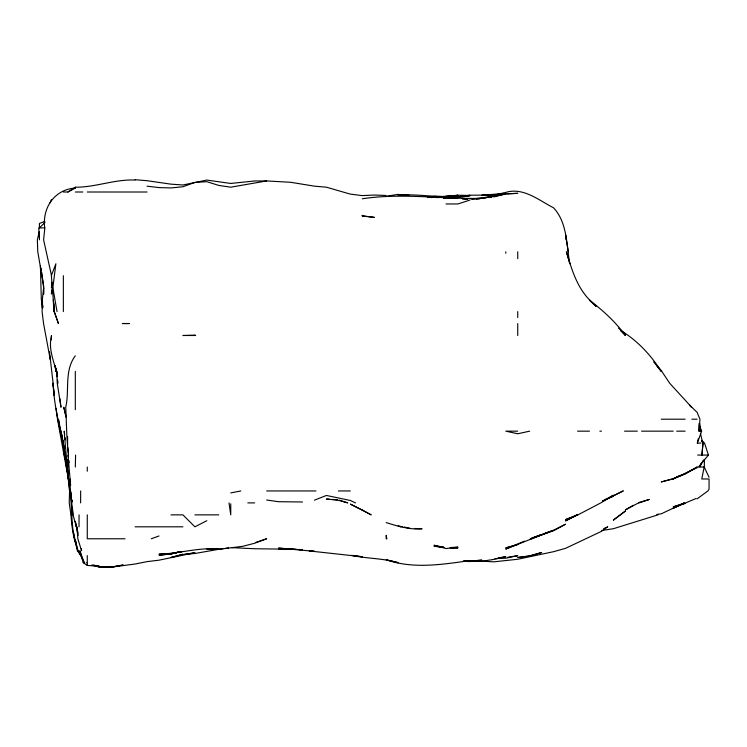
<?xml version="1.0" encoding="UTF-8"?>
<svg xmlns="http://www.w3.org/2000/svg" width="747" height="747" viewBox="0 0 747 747"><rect width="100%" height="100%" fill="white"/><g stroke="black" fill="none" stroke-linecap="round" stroke-linejoin="round"><path stroke-width="1.12" d="M79.005 526.812L79.07 514.86M80.62 502.899L80.676 490.947M704.29 467.024L704.44 459.414M69.574 490.947L69.228 502.899L70.946 514.86M67.613 436.593L67.585 445.287M44.736 227.872C42.019 207.862 54.624 189.346 75.307 188.057L75.307 187.236C95.569 187.348 114.814 179.149 135.095 180.046M51.394 336.243C48.125 349.587 54.298 362.024 57.164 374.63M700.835 443.111L697.324 443.111L701.638 431.159L699.024 431.159L699.967 419.198L697.1 412.316L689.434 404.958M703.002 443.111L701.928 455.072L703.002 443.111L702.012 441.122M44.829 227.872L43.606 239.834L51.524 275.708M51.394 287.66L52.019 282.226M52.458 287.66L51.394 294.047L52.72 287.66M697.324 443.111L698.24 438.76M39.208 231.719L37.35 239.834L37.78 251.795L43.765 286.577M75.587 455.072L75.307 467.024M704.757 467.024L699.752 467.024L701.34 463.037M50.002 202.895L51.394 199.701M699.752 467.024L703.375 460.049M75.307 355.824C64.027 370.755 69.704 390.223 65.727 407.236C66.548 423.204 66.502 439.217 68.537 455.072L67.8 447.462M702.068 440.795L704.552 443.111L708.427 455.072L698.492 467.024L673.187 478.986L680.162 475.325M44.867 221.364L39.432 223.456L39.432 227.872L45.016 222.457M697.1 498.856L707.941 490.947L709.062 489.098L709.062 478.986L701.769 478.986L704.178 467.024L709.062 477.286M63.355 192.007L67.958 192.007L75.307 187.236M633.325 505.261L625.36 509.912L637.312 503.543L649.274 499.482L638.489 502.591M577.524 514.459L565.572 520.92L577.524 514.86M602.437 501.237L623.166 490.947L602.437 501.237L613.399 495.214L601.447 502.554L577.982 514.86L565.572 519.613L576.535 515.253M67.958 192.007L75.307 188.057M206.844 520.715L194.883 526.812L182.931 514.86L170.97 514.86M524.525 541.127L505.784 549.064L553.611 530.155L541.659 534.871M603.539 528.745L607.731 526.812L601.447 531.36L565.572 548.326L553.611 551.678L517.736 559.26L493.823 561.837L470.993 560.605M554.676 529.67L565.572 524.198L553.611 530.762L530.202 538.774L541.659 534.843M541.659 534.525L531.285 538.774L541.659 534.563L534.049 537.149M696.111 498.464L673.187 508.193L684.317 502.899L661.235 513.843L656.8 514.422M604.435 499.874L613.399 496.307M314.459 500.163L326.42 495.457L350.334 500.471L355.479 502.899M542.742 534.124L550.352 531.341M151.296 538.774L159.008 535.982M255.763 542.434L266.632 538.774L254.671 543.237L242.719 546.328L218.796 549.297L194.883 553.508L184.014 554.451L194.883 552.705L159.008 560.185L147.056 561.632L135.095 564.022L111.182 567.16L99.22 567.178L93.898 565.134M684.056 503.263L673.187 506.849L685.148 503.469M469.91 200.056L457.948 203.959L445.996 203.959M657.986 514.86L613.399 528.708L601.447 530.538M493.823 196.947L505.784 193.903L517.736 193.324L506.868 193.846M170.97 553.938L179.663 551.772L170.97 553.929L159.008 555.189L170.97 553.938L181.838 551.65L170.97 553.546L159.008 554.181C179.131 553.611 198.506 547.318 218.796 548.942L206.844 549.017L218.796 549.297L223.148 548.7M529.698 431.159L517.736 433.764L505.784 431.159L517.736 431.159M230.758 492.927L240.805 490.947M427.517 197.544L434.035 196.293L445.996 196.676L443.821 196.806M386.208 195.462L374.247 195.032L362.295 195.611L350.334 194.127L326.42 187.198L314.459 186.162L290.546 182.277L266.632 180.942L230.758 187.189L218.796 185.433L206.844 181.68L194.883 182.417L182.931 186.741L170.97 187.945L159.008 187.581L147.056 186.18M503.609 193.538L493.823 195.238L505.784 192.399C523.395 187.058 538.82 200.289 553.611 207.843C567.561 223.054 566.301 244.736 569.84 263.747L566.403 251.795C571.558 268.78 576.581 286.474 589.262 299.622L595.863 306.139M387.291 196.134L398.16 194.332L402.512 195.369M498.174 557.916L505.784 556.674L493.823 559.428L481.871 561.24L470.993 560.745M507.96 557.187L517.736 555.684L505.784 558.196L494.916 558.588M481.871 198.151L505.784 193.828L493.823 196.442L470.993 199.104M225.323 548.382L228.582 547.924M362.295 198.786C401.923 192.754 442.019 199.253 481.871 198.357L476.427 199.104M482.954 198.375L486.213 197.946M489.472 197.525L491.647 197.236M503.609 193.436L481.871 195.284L493.823 195.042L469.91 195.21L452.514 197.61M460.124 197.124L454.69 197.61L469.91 195.387L457.948 197.077L436.211 197.572M462.3 196.872L464.475 196.62M431.859 197.525L434.035 197.292L430.776 197.591M441.645 196.872L457.948 195.256L469.91 195.453M439.469 196.881L457.948 195.256C437.947 198.73 418.143 193.268 398.16 195.35M451.431 198.291L457.948 197.787L447.079 198.319M464.475 196.293L457.948 196.666L464.475 196.452M467.734 196.106L469.91 195.985M472.085 199.075L479.695 198.646M450.338 547.542L457.948 547.149L445.996 548.55L434.035 545.263L443.821 547.308L434.035 546.15L443.821 547.467M463.383 560.932L469.91 560.614C442.252 564.443 413.287 569.27 386.208 559.755L398.16 562.687C382.922 558.149 366.861 558.728 351.417 555.338M477.52 560.343L481.871 560.147L469.91 561.567L463.383 561.361M302.507 501.984L278.584 501.713L266.632 500.004M266.632 180.942L254.671 180.97L230.758 183.454L206.844 180.074L182.931 184.985L170.97 184.154L147.056 180.709L135.095 179.719M75.307 192.007L82.842 192.007M87.268 192.007L147.056 192.007M362.295 215.92L374.247 217.358L362.295 215.92L362.295 215.304L362.482 215.92M39.432 227.872L43.699 227.872M661.235 419.198L685.148 419.198M691.853 419.198L697.1 419.198M577.524 431.159L589.486 431.159M599.85 431.159L601.447 431.159M624.539 431.159L637.312 431.159M641.533 431.159L673.187 431.159M676.67 431.159L685.148 431.159M697.689 455.072L708.427 455.072M266.632 490.947L315.925 490.947M338.372 490.947L350.334 490.947M247.817 502.899L254.671 502.899M194.883 514.86L218.796 514.86M135.095 526.812L182.931 526.812M125.029 538.774L87.268 538.774L87.268 514.86M83.253 562.687L84.224 562.687L79.854 550.735L83.253 562.687L87.268 565.451L99.22 566.179L97.054 565.815M86.288 562.687L87.268 562.687L87.268 555.591M450.338 547.831L457.948 547.943L450.338 547.663M109.006 566.515L111.182 566.543L99.22 566.87L91.61 565.162M409.039 195.294L398.16 194.92L400.336 195.331M414.473 528.493L422.083 528.773C409.729 529.903 397.843 526.196 386.208 522.601M231.841 547.654L254.671 548.746L295.98 549.269M105.747 566.637L111.182 566.982L123.143 565.012L111.182 567.281L102.488 566.618M329.679 499.248L326.42 499.033L338.372 500.275L347.747 502.899L339.418 500.173M331.855 499.398L337.289 499.752M298.156 549.465L302.507 549.848L278.584 548.102L314.459 551.314L310.276 550.922M352.509 555.432L362.295 556.758L309.239 550.941M402.231 526.663L398.16 526.056L400.728 526.812M92.703 565.087L94.878 565.451M404.239 527.037L410.122 528.344M620.757 330.482C637.424 340.613 650.824 354.956 661.235 371.371L656.996 366.245M620.757 330.94L625.36 334.254L618.525 328.129M690.032 405.714L691.657 407.236L669.742 383.323L661.235 370.521L653.625 361.978M595.863 306.261L589.486 300.182C602.838 310.407 615.5 321.761 625.36 335.496L622.167 332.303M80.19 554.143L77.352 550.735L75.307 539.595L77.931 550.735C73.701 539.25 71.6 527.055 71.04 514.86M80.387 554.143L77.632 550.735L81.096 555.329M79.481 552.575L78.174 550.735L84.224 562.687M701.573 440.356L703.487 443.111M701.891 441.122L702.852 443.111L700.397 433.325M699.575 425.715L701.638 431.159M63.906 446.164L58.434 419.198L60.227 431.159L63.831 447.602M53.364 385.499L49.489 351.8M43.074 307.232L41.318 299.622L40.403 265.923M53.495 385.499L53 383.323L54.167 395.284L53.579 388.757M78.108 535.515L75.307 521.35L76.381 526.812L73.01 514.86L70.526 490.947L71.32 496.382M69.873 494.206L67.781 474.634M57.033 311.583L52.869 287.66L55.885 263.747L51.394 275.494M42.299 302.88L41.627 299.622L42.514 308.315L42.467 299.622L42.093 311.583L43.559 323.535L50.236 359.41L49.965 356.151M68.07 474.634L68.36 478.986L57.482 419.198L56.072 408.329M63.047 442.028L60.871 431.159L63.112 443.111L61.002 431.159M63.262 443.111L67.65 471.376C64.261 441.766 54.316 413.166 53.093 383.323L53.382 386.582M56.202 368.103L57.164 375.713M566.235 239.834L565.572 235.1L568.327 251.795M71.376 497.465L70.293 490.947L70.069 478.986L70.573 484.42M41.057 268.098L41.402 270.274M41.748 272.45L43.653 287.66L43.625 294.187L43.653 287.66L42.336 299.622L42.448 308.315M699.64 423.549L700.798 431.159M77.314 528.988L76.988 526.812L77.837 538.774L81.572 550.735L81.339 548.559M77.651 531.164L77.977 533.339M64.625 452.934L64.307 450.805L64.625 452.887M229.012 502.899L230.758 514.86L230.758 503.823M63.831 447.444L63.355 444.176L64.177 455.072M68.35 457.248L68.042 455.072L70.601 485.503M68.817 460.507L69.135 462.682M73.822 533.339L75.307 541.92C70.704 525.337 72.599 507.885 69.742 490.947C67.874 471.03 65.624 451.151 64.223 431.159L64.644 434.418M59.844 398.543L60.983 407.236L57.267 383.323L56.781 371.371L57.192 376.805M65.064 437.677L65.344 439.852M55.213 365.927L55.782 371.371L55.287 365.927M67.006 467.024L68.08 478.986L67.398 459.414L67.893 467.024M57.472 380.064L57.762 383.323L57.5 380.064M53.569 302.88L54.223 311.583L58.425 323.535L54.223 311.583L51.394 275.783M38.713 227.872L39.432 237.742M72.412 507.25L72.842 514.86M53.326 299.622L53.784 311.583L53.635 302.88M698.996 423.549L699.024 431.159M517.736 251.795L517.736 258.649M517.736 311.583L517.736 317.512M517.736 323.535L517.736 335.496M505.784 251.795L505.784 253.252M87.268 467.024L87.268 471.226M87.268 563.322L87.268 565.451M75.307 371.371L75.307 409.664M63.355 275.708L63.355 311.583M51.394 335.496L51.394 339.866M39.432 234.128L39.432 239.834M625.36 511.06L613.399 520.071L625.36 511.06M697.1 467.024L685.148 474.084L673.187 478.818L661.235 481.946L672.272 478.986L685.148 473.682L697.1 467.024M541.659 552.509L529.698 556.048L517.736 557.514L529.698 555.824L541.659 552.509M517.736 544.479L505.784 547.924L517.736 544.507M182.931 554.302L170.97 557.467L182.931 554.302M129.539 323.535L122.415 323.535L129.539 323.535M194.883 335.179L182.931 335.496L195.686 335.496L194.883 335.179M290.546 548.784L278.584 548.896L290.546 548.849M386.75 538.774L386.208 538.774L386.208 535.347L386.75 538.774M445.996 198.3L443.821 198.244L445.996 198.3M467.734 199.075L462.3 198.777L467.734 199.066M362.295 509.968L350.334 504.094L371.184 514.86L362.295 509.968M66.119 417.022L63.775 407.236L66.1 417.022M68.304 476.81L65.587 461.59L68.248 476.81M72.104 501.816L71.74 499.64L72.123 501.816M68.407 476.81L67.958 473.551L68.397 476.81M65.4 459.414L65.166 457.248L65.372 459.414"/></g></svg>
